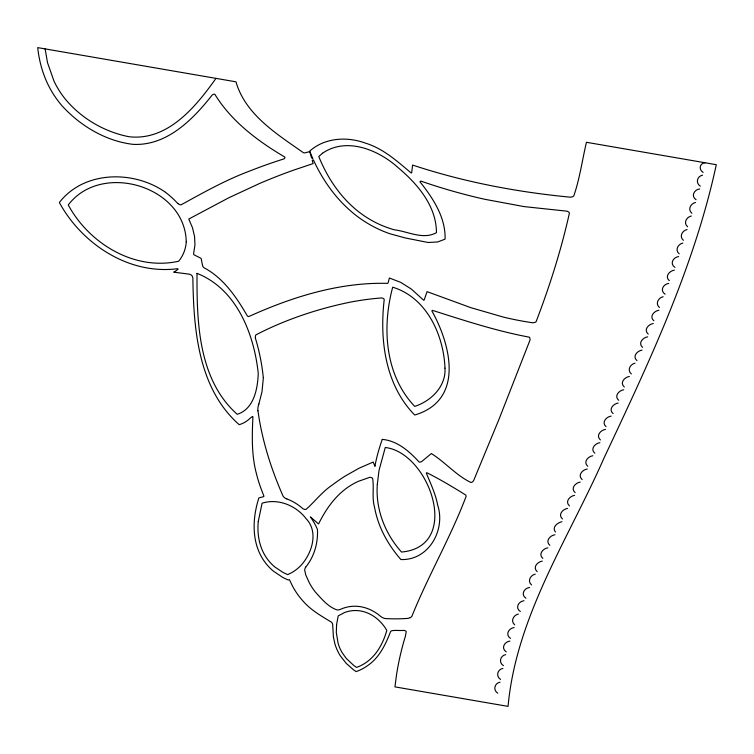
<?xml version="1.0" encoding="UTF-8"?>
<svg xmlns="http://www.w3.org/2000/svg" width="754" height="754" viewBox="0 0 754 754"><rect width="100%" height="100%" fill="white"/><g stroke="black" fill="none" stroke-linecap="round" stroke-linejoin="round"><path stroke-width="1.13" d="M263.382 377.5L261.977 391.873L258.858 403.993M374.974 466.047L374.936 466.085A176.332 170.64 -27.6 0 1 382.287 439.384M305.728 567.093C314.286 556.631 318.141 542.852 317.443 529.449A64.75 62.667 -27.6 0 0 310.394 516.942L318.574 523.945C325.511 509.874 334.729 496.415 347.764 487.338A64.052 61.979 -27.6 0 1 358.386 481.325L370.007 477.263L371.901 477.753A3.808 3.685 -27.6 0 1 372.589 478.385C374.229 487.452 371.779 497.734 374.493 506.99A104.523 101.149 -27.6 0 0 378.499 522.173C383.362 535.981 391.317 548.535 400.892 559.543C428.809 560.608 445.84 529.808 437.659 505.067C435.614 493.945 430.43 483.201 426.321 473.135A1.791 1.734 -27.6 0 1 426.773 472.683C439.657 479.101 453.277 487.272 465.642 494.973A4.976 4.816 -27.6 0 1 466.123 496.33C450.713 537.216 428.197 575.698 411.863 616.357A6.428 6.22 -27.6 0 1 410.289 617.63M215.983 78.369C195.899 106.663 167.765 141.196 128.972 136.728C103.675 131.762 79.773 117.558 63.788 97.209A96.823 93.694 -27.6 0 1 54.052 81.234L47.511 62.695L45.127 48.897M410.289 617.63L408.084 618.374A171.384 165.852 -27.6 0 1 386.378 618.619L385.124 618.525A11.018 10.66 -27.6 0 1 380.289 616.103C372.834 609.741 363.108 605.782 353.221 606.263A33.694 32.611 -27.6 0 0 343.023 608.299L339.818 609.59A7.342 7.106 -27.6 0 1 337 609.911C328.047 606.866 321.355 598.657 315.172 591.815A67.785 65.598 -27.6 0 1 309.093 582.371L305.775 574.972L304.663 570.137A7.436 7.191 -27.6 0 1 305.728 567.093M702.577 175.164C697.045 176.257 695.395 183.071 700.315 186.181M505.689 654.632C500.147 655.726 498.498 662.549 503.418 665.65M502.852 668.412C497.32 669.505 495.661 676.319 500.59 679.429M500.025 682.181C494.483 683.275 492.833 690.099 497.753 693.199M695.518 202.468C690.617 203.533 687.403 209.574 691.861 213.241M691.295 216.002C686.385 217.067 683.171 223.109 687.629 226.775M687.064 229.536C682.163 230.601 678.949 236.633 683.407 240.309M682.832 243.061C677.931 244.136 674.717 250.168 679.175 253.844M663.134 296.718C658.223 297.783 655.009 303.824 659.467 307.491M635.009 363.174C630.099 364.248 626.885 370.28 631.343 373.956M535.246 574.162C530.335 575.227 527.121 581.268 531.579 584.934M518.366 614.039C513.465 615.104 510.251 621.145 514.709 624.812M699.75 188.934C694.236 189.546 690.617 196.172 696.083 199.716M678.609 256.596C673.096 257.218 669.477 263.843 674.943 267.378M668.751 283.419C663.247 284.041 659.627 290.667 665.094 294.201M529.619 587.451C524.105 588.073 520.486 594.699 525.953 598.233M523.992 600.74C518.479 601.362 514.859 607.988 520.335 611.522M514.143 627.573C508.63 628.186 505.01 634.811 510.477 638.346M509.911 641.098C504.398 641.72 500.779 648.346 506.254 651.88M674.378 270.13C669.505 270.846 664.481 276.511 669.326 280.667M658.902 310.252C654.029 310.968 649.005 316.623 653.841 320.789M653.275 323.541C648.402 324.258 643.379 329.922 648.223 334.079M647.658 336.831C642.785 337.547 637.761 343.211 642.596 347.368M642.031 350.12C637.158 350.836 632.135 356.501 636.97 360.657M629.383 376.463C624.51 377.179 619.486 382.844 624.321 387M623.756 389.761C618.883 390.478 613.86 396.142 618.704 400.299M618.139 403.051C613.266 403.767 608.242 409.431 613.077 413.588M611.117 416.104C606.244 416.821 601.221 422.485 606.056 426.641M605.49 429.394C600.618 430.11 595.594 435.774 600.429 439.931M599.864 442.683C594.991 443.399 589.967 449.064 594.812 453.22M592.842 455.736C587.969 456.453 582.946 462.117 587.79 466.274M587.225 469.026C582.342 469.742 577.319 475.406 582.163 479.563M580.203 482.079C575.33 482.796 570.307 488.46 575.142 492.616M574.576 495.369C569.704 496.085 564.68 501.749 569.515 505.906M567.555 508.422C562.682 509.139 557.658 514.803 562.493 518.959M554.906 534.765C550.034 535.481 545.01 541.146 549.855 545.302M547.885 547.819C543.012 548.535 537.988 554.199 542.833 558.356M542.267 561.108C537.395 561.824 532.371 567.489 537.206 571.645M561.928 521.711C557.517 522.635 551.56 527.272 555.472 532.013M374.87 466.123L373.221 462.061L359.121 468.177L345.332 475.972A171.384 165.852 -27.6 0 0 332.335 485.001C322.316 491.608 314.833 501.636 306.086 509.346A4.288 4.147 -27.6 0 1 304.739 509.45L303.004 508.809A52.337 50.65 -27.6 0 0 286.812 498.903M705.131 162.76C699.476 163.118 698.515 169.688 703.143 172.402M382.231 439.365C397.415 440.751 409.384 451.41 419.12 461.995A3.497 3.384 -27.6 0 0 420.204 462.108L421.627 461.608L431.363 453.55C445.152 462.164 456.415 475.604 470.948 482.494A4.09 3.959 -27.6 0 0 472.23 482.079L473.54 480.816L498.95 419.422L530.024 340.045L529.949 338.282A4.081 3.949 -27.6 0 0 529.289 337.161C496.622 331.1 463.833 320.356 432.344 310.328A2.121 2.045 -27.6 0 0 431.872 310.921C450.751 344.54 464.747 400.214 414.709 415.02C385.03 384.776 379.507 339.451 384.238 299.413A4.043 3.921 -27.6 0 0 383.362 298.48L381.684 297.905L373.871 298.631A285.879 276.643 -27.6 0 0 350.874 302.024C318.103 308.669 285.54 319.517 255.983 334.823A5.042 4.873 -27.6 0 0 255.38 336.161L255.333 338.207M165.541 192.327C134.071 170.084 84.156 170.385 59.349 202.524C82.158 244.277 129.123 275.078 177.765 268.678L178.029 269.282A24.533 23.742 -27.6 0 1 173.703 272.175L189.424 274.164L191.28 275.022A5.108 4.939 -27.6 0 1 192.242 276.096L192.873 278.028C193.59 329.206 198.095 388.527 239.216 424.681A25.212 24.401 -27.6 0 0 250.337 418.065L252.364 416.519A1.678 1.631 -27.6 0 1 252.92 416.726C252.053 435.181 251.44 454.803 256.294 473.163A144.551 139.886 -27.6 0 0 262.072 491.325L263.919 496.123A1.074 1.037 -27.6 0 1 263.664 496.594L263.306 496.801A37.078 35.881 -27.6 0 0 258.858 497.951C252.524 517.725 251.393 540.844 262.797 559.053A54.665 52.903 -27.6 0 0 273.589 571.296L282.948 577.536L288.245 580.033L289.451 579.656L292.363 585.801A78.595 76.05 -27.6 0 0 302.043 599.939C309.988 609.618 321.016 615.867 331.515 622.201A6.4 6.192 -27.6 0 1 332.655 624.208L333.419 637.045L334.88 643.765A50.593 48.953 -27.6 0 0 340.252 655.716L346.171 663.332L353.466 669.759L356.161 671.625L359.366 670.344A45.674 44.194 -27.6 0 0 368.009 665.358C379.545 657.337 385.699 644.199 390.6 631.579A4.486 4.345 -27.6 0 1 391.892 630.646L395.69 630.382A83.609 80.904 -27.6 0 0 404.332 630.419L405.586 630.919A3.044 2.95 -27.6 0 1 406.208 631.701L405.388 636.291A278.188 269.206 -27.6 0 0 396.321 676.263L394.955 686.875L508.055 706.385C516.283 616.15 568.648 538.573 604.199 457.631C648.694 363.06 694.142 267.434 716.3 164.692L586.442 142.289C582.239 160.074 579.741 178.736 573.803 195.88A5.052 4.892 -27.6 0 1 572.578 196.747L570.533 197.199C516.961 192.11 463.729 181.987 412.598 165.06L411.675 172.77A1.244 1.206 -27.6 0 1 411.175 172.986C397.311 161.347 383.098 148.397 365.153 143.034C346.491 136.201 323.758 137.822 308.933 151.837C307.641 152.157 306.35 152.487 305.059 152.826A2.441 2.356 -27.6 0 1 303.136 152.525C276.859 134.014 245.37 114.608 235.974 81.818L37.7 47.615C39.01 59.858 42.13 71.932 47.332 83.119A106.125 102.695 -27.6 0 0 62.092 105.88C80.433 125.956 105.824 141.149 133.072 144.353C166.851 146.097 193.062 119.434 212.298 94.881L213.693 94.222A3.412 3.299 -27.6 0 1 214.852 94.288C231.337 121.347 258.094 141.356 284.918 157.115A2.526 2.45 -27.6 0 1 284.814 157.991L284.098 158.858A479.148 463.682 -27.6 0 0 250.224 170.838C226.106 179.772 203.41 192.543 181.101 204.824A5.165 4.995 -27.6 0 1 179.631 204.626L177.84 203.589M312.646 158.623L311.534 157.775L309.819 151.611L312.769 158.519M202.572 265.559L201.12 258.368L194.014 254.824A2.337 2.262 -27.6 0 1 193.59 253.759L194.966 244.899L194.551 236.379L192.468 227.708L188.764 219.056L228.764 197.793L259.376 183.571A548.912 531.184 -27.6 0 1 294.051 169.989L313.136 163.59L312.222 160.263L313.391 159.886C325.257 185.842 343.786 209.395 368.649 223.947A122.007 118.067 -27.6 0 0 390.072 233.806L405.341 237.972L428.131 242.486L437.706 241.959L445.086 239.131C445.737 217.322 432.824 197.887 419.959 181.827A1.631 1.574 -27.6 0 1 420.289 181.356L420.93 181.101A583.954 565.095 -27.6 0 0 484.765 199.282L523.973 206.587L567.027 211.186L568.639 211.987A4.156 4.015 -27.6 0 1 569.421 213.043C561.306 249.593 549.543 286.652 536.103 321.685A5.231 5.061 -27.6 0 1 534.803 322.467L532.692 322.797L525.01 321.562A342.146 331.1 -27.6 0 1 503.361 317.095L470.647 307.604L427.056 291.638L424.144 300.073A1.546 1.499 -27.6 0 1 423.607 300.186L411.307 289.036L400.647 282.335L389.375 278.009L388.197 282.693A1.404 1.357 -27.6 0 1 387.396 283.372C339.319 282.081 291.996 297.01 248.792 316.548A4.543 4.392 -27.6 0 1 247.463 316.133C236.69 297.632 223.947 278.414 204.315 267.915A3.779 3.657 -27.6 0 1 202.581 265.559M257.953 410.732C262.006 440.298 271.157 469.139 283.165 496.339A8.897 8.605 -27.6 0 0 286.803 498.931M255.408 338.188A220.243 213.128 -27.6 0 1 263.297 377.509M257.887 410.742A15.118 14.628 -27.6 0 1 258.914 404.021M165.531 192.336A98.878 95.683 -27.6 0 1 177.85 203.58M197.02 273.372C196.785 321.977 198.123 379.385 237.227 414.323C254.06 408.951 257.708 388.649 258.245 373.277C254.023 333.805 236.643 289.027 197.02 273.372M377.302 484.511C375.473 509.204 385.077 533.785 401.514 552.041C462.325 546.631 429.582 452.692 385.275 447.49L379.045 470.27L377.302 484.511M444.983 368.15C446.104 386.453 431.099 401.071 414.728 406.397C384.785 375.058 381.92 327.227 392.693 287.199C426.641 297.472 443.691 334.993 444.983 368.15M258.254 521.57C257.133 533.53 259.056 546.075 265.521 556.367A47.559 46.022 -27.6 0 0 274.908 567.027L283.052 572.456L287.66 574.633L290.676 573.191A38.916 37.662 -27.6 0 0 301.063 565.321C312.062 553.134 318.848 531.985 306.086 518.658C296.133 505.585 278.141 498.083 262.09 503.21L258.254 521.57M336.604 624.491L336.312 632.521L338.112 643.435A43.986 42.563 -27.6 0 0 342.307 652.926L346.274 658.44L353.72 665.433L356.548 667.422L359.526 666.225A39.764 38.473 -27.6 0 0 367.5 661.494C377.471 653.925 383.466 642.304 386.793 630.448C380.327 618.93 367.943 610.061 354.371 610.542A29.321 28.369 -27.6 0 0 344.465 612.578L338.216 615.867L336.604 624.491M186.247 241.789C185.861 248.867 183.165 255.729 178.698 261.223C134.316 271.091 89.113 243.533 68.256 204.947C101.498 161.092 185.164 186.172 186.247 241.789M322.524 153.241L318.772 156.502C328.706 181.205 345.012 204.07 367.924 218.217A106.333 102.893 -27.6 0 0 394.399 229.829C407.999 231.403 423.098 240.102 436.453 232.647C436.396 206.03 417.565 183.967 398.225 167.737C378.715 149.999 346.604 136.597 322.524 153.241"/></g></svg>
